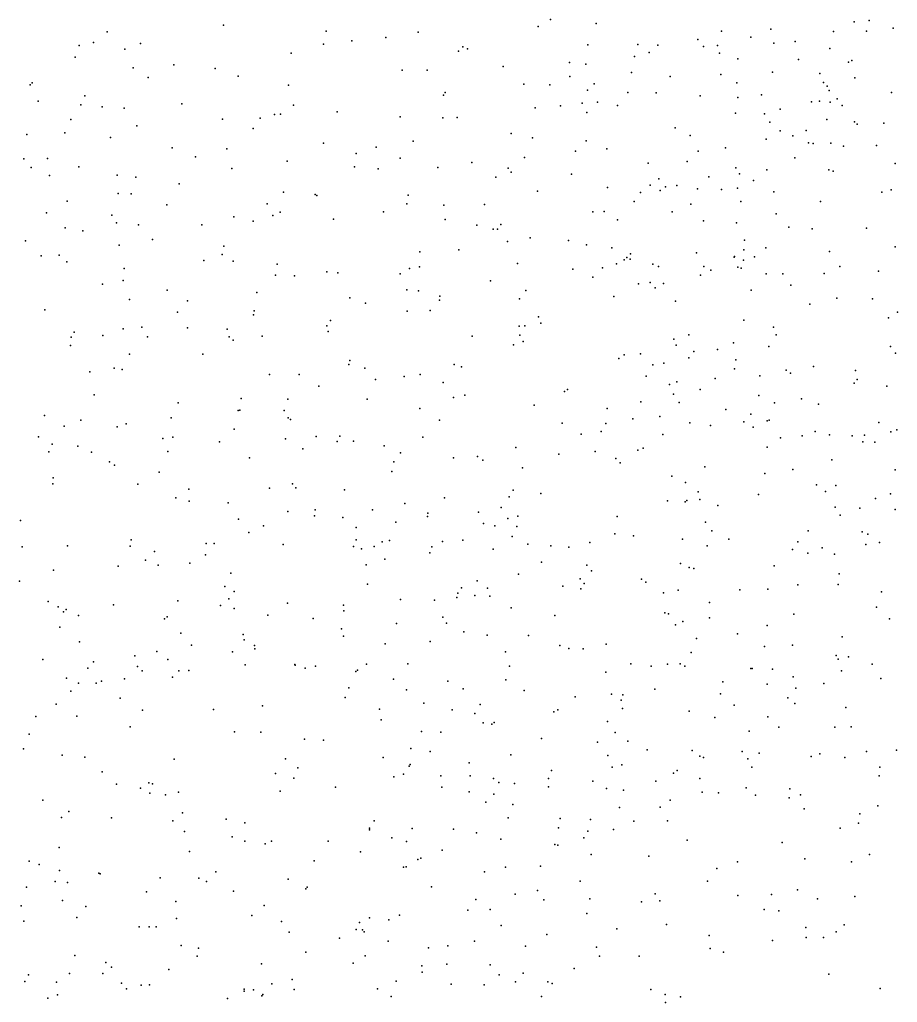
# Model space of a CAD drawing. Header units: metres. Extents: x -25 to 25, y -27.8 to 27.8.
# Drawn here: x 1.357 to 2.903, y 5.226 to 6.959 of the extents above; entities that cross this region are included whole.
import ezdxf

# ---------------------------------------------------------------- set-up
doc = ezdxf.new("R2010")
doc.units = ezdxf.units.M

msp = doc.modelspace()

# ---------------------------------------------------------------- linework, layer by layer
for p in [(1.7155, 6.9491, -27.9563), (2.2922, 6.9588, 9.8664), (2.3724, 6.952, 8.29), (2.8275, 6.9547, 5.1727), (2.8539, 6.9576, 5.4768), (1.5105, 6.9371, 11.3664), (1.897, 6.9383, 11.2387), (2.0591, 6.937, 25.9008), (2.2705, 6.9467, 5.1759), (2.5932, 6.9383, 21.4821), (2.6805, 6.9419, 6.3426), (2.791, 6.9377, 9.1426), (2.8493, 6.9384, 7.5098), (2.8963, 6.9439, 5.8368), (1.4614, 6.9131, -18.9066), (1.4864, 6.9183, 8.501), (1.5694, 6.9166, -0.6094), (1.8918, 6.9156, 8.5168), (1.9419, 6.9212, 15.231), (2.002, 6.9271, 4.4439), (2.3577, 6.9142, -9.828), (2.446, 6.9151, 25.8883), (2.4815, 6.9139, 14.4855), (2.5517, 6.9238, 6.0671), (2.5863, 6.9134, 14.9107), (2.645, 6.9278, 19.548), (2.6857, 6.9176, -6.1265), (2.7231, 6.92, -2.1855), (1.542, 6.9068, 25.9503), (1.8348, 6.9, 19.7394), (2.1298, 6.903, 21.5262), (2.1378, 6.9106, 4.7748), (2.1459, 6.9072, 8.4424), (2.4661, 6.9007, -3.3201), (2.5615, 6.9116, 7.8738), (2.5897, 6.8998, -5.1582), (2.7845, 6.9079, 6.5758), (1.4543, 6.8925, 15.5981), (1.628, 6.8794, 15.5247), (2.3255, 6.8835, 5.376), (2.3544, 6.8803, 11.2125), (2.44, 6.8938, 10.4843), (2.6223, 6.8896, -10.0648), (2.7292, 6.8888, 7.6021), (2.8176, 6.8837, -6.8545), (2.8234, 6.8865, 21.3923), (1.5568, 6.8738, 14.4153), (1.7013, 6.8724, 11.3503), (2.0309, 6.87, 19.7504), (2.0745, 6.87, -0.8084), (2.2087, 6.8761, 19.7106), (2.435, 6.8654, 19.5865), (2.5922, 6.862, 14.6309), (2.6834, 6.8661, 10.6975), (2.7666, 6.8639, 25.6976), (1.3785, 6.8474, -26.8392), (1.5829, 6.8566, -8.9541), (1.7416, 6.8592, -28.4689), (2.2453, 6.8449, 14.4731), (2.291, 6.8438, 4.3549), (2.3264, 6.8587, -2.8875), (2.3688, 6.8454, 14.9868), (2.5033, 6.8583, 4.4597), (2.6208, 6.8474, 11.2682), (2.7733, 6.8482, 4.72), (2.8286, 6.8565, -10.3215), (1.3749, 6.8436, 26.0239), (1.8304, 6.8431, 4.2478), (2.1063, 6.8306, 4.2583), (2.3573, 6.8343, 21.5517), (2.4285, 6.8304, 7.958), (2.4782, 6.83, 9.4738), (2.7799, 6.8413, 5.7673), (2.7835, 6.8338, 4.8947), (2.893, 6.8305, 6.0802), (1.3894, 6.815, 19.5166), (1.4712, 6.8246, 21.4115), (1.6425, 6.8103, 21.5533), (2.1033, 6.8258, -28.9702), (2.348, 6.8116, 9.7017), (2.375, 6.8135, 10.3135), (2.5558, 6.8247, 6.1931), (2.622, 6.8213, -3.6337), (2.6639, 6.8264, -4.9657), (2.7523, 6.8142, -4.7592), (2.7664, 6.815, 19.5252), (2.7853, 6.8131, 7.3978), (2.7972, 6.8191, 11.3454), (1.4642, 6.8085, -18.7152), (1.5021, 6.8052, 11.5503), (1.5408, 6.8026, -0.7103), (1.8163, 6.7919, -0.8338), (1.8394, 6.8079, -27.6706), (1.9161, 6.7962, 8.3737), (2.2649, 6.8034, 8.1634), (2.3097, 6.8071, 9.9436), (2.3561, 6.7951, -3.0985), (2.4101, 6.8077, 5.8673), (2.618, 6.7938, 6.3543), (2.6695, 6.793, 9.2694), (2.697, 6.8007, -6.6042), (2.8063, 6.8076, -4.2816), (1.4468, 6.783, -27.1128), (1.7139, 6.7832, -9.1924), (1.7806, 6.7853, 19.6432), (1.8054, 6.7915, -9.3868), (2.0273, 6.7872, -9.7033), (2.1026, 6.7856, 25.9376), (2.1274, 6.7861, 15.0656), (2.6784, 6.7783, 25.8039), (2.7794, 6.7829, 9.1453), (2.8277, 6.7785, 6.938), (2.8796, 6.7763, 9.0265), (1.4361, 6.7592, -25.842), (1.5633, 6.7714, -27.2946), (1.7681, 6.7667, 21.6485), (2.223, 6.7578, 5.1383), (2.512, 6.768, -2.396), (2.6966, 6.7628, -5.7945), (2.7426, 6.7633, -3.9339), (2.8327, 6.7744, -28.8405), (1.3692, 6.7561, -0.6405), (1.5168, 6.7513, 25.9421), (1.8921, 6.7413, -28.2775), (2.0503, 6.7444, -0.9432), (2.2602, 6.7507, -9.9527), (2.3552, 6.7453, 10.16), (2.5381, 6.7547, -0.9026), (2.6724, 6.748, 5.678), (2.7191, 6.7541, 5.1307), (2.747, 6.7419, 5.9736), (2.7549, 6.7403, -0.9731), (2.7861, 6.7413, 6.6645), (1.6252, 6.733, 19.5246), (1.7217, 6.7308, -1.0944), (1.9498, 6.7229, 11.4191), (1.9846, 6.7338, 19.6278), (2.3363, 6.7269, -28.8879), (2.3915, 6.7313, 5.5886), (2.5525, 6.7267, -3.4359), (2.6008, 6.7326, 7.622), (2.8088, 6.736, -10.6179), (2.8664, 6.7372, 11.4629), (1.3641, 6.7136, -0.8616), (1.4054, 6.7141, -8.9092), (1.6667, 6.7168, 14.3646), (1.8277, 6.7091, 4.4372), (2.0274, 6.7148, 4.1807), (2.1534, 6.7072, 5.0074), (2.2465, 6.7159, 14.9789), (2.4641, 6.7057, 14.8552), (2.5327, 6.7088, 25.8919), (2.7229, 6.7154, 6.5176), (1.3768, 6.6983, -1.1512), (1.4608, 6.6991, 14.3347), (1.7306, 6.6966, 8.2926), (1.9467, 6.6992, 4.624), (1.9885, 6.6956, -1.119), (2.0938, 6.6984, 21.6796), (2.2173, 6.6967, 8.0287), (2.2226, 6.6899, 11.3659), (2.6189, 6.6977, 5.8638), (2.6733, 6.6942, 7.465), (2.7827, 6.6942, -2.121), (2.7904, 6.6918, -25.6752), (2.8993, 6.7049, 19.6071), (1.409, 6.6843, 15.582), (1.5286, 6.6848, -26.2745), (1.5613, 6.6813, 11.6858), (2.1957, 6.6812, 4.2524), (2.3292, 6.6866, -0.9561), (2.4828, 6.6779, 4.3939), (2.5711, 6.6814, 21.5403), (2.6253, 6.6869, -10.322), (2.6496, 6.6755, -6.8753), (1.6377, 6.6695, -26.0801), (1.8217, 6.6547, -25.716), (2.2693, 6.6564, 19.4553), (2.3924, 6.6628, 11.3842), (2.4505, 6.654, -3.2226), (2.468, 6.6669, 9.5732), (2.4856, 6.6576, 10.3382), (2.4945, 6.6642, -25.7253), (2.5149, 6.6664, 19.3889), (2.5511, 6.6605, 9.4248), (2.5934, 6.6594, 11.4368), (2.6219, 6.6618, 6.0173), (2.6858, 6.6552, 6.1677), (2.876, 6.6548, 10.5958), (2.8924, 6.659, 21.3821), (1.44, 6.6388, -26.5289), (1.5299, 6.6524, 21.5771), (1.5532, 6.6519, 8.2498), (1.8772, 6.6506, 25.886), (1.8805, 6.6486, 19.515), (2.0413, 6.6493, -28.5438), (2.4395, 6.6379, 5.7027), (2.6278, 6.638, 4.507), (2.7682, 6.6383, -11.133), (1.6158, 6.6326, 25.863), (1.793, 6.6341, -9.7764), (1.8158, 6.6193, 21.7382), (1.9979, 6.6199, -1.3017), (2.0386, 6.6338, -25.6692), (2.1043, 6.6318, -28.1905), (2.1756, 6.6328, -1.1541), (2.3666, 6.6201, -2.7191), (2.3869, 6.6203, -28.6885), (2.5065, 6.62, 5.4944), (2.5393, 6.6337, 5.3407), (1.4039, 6.6183, -11.333), (1.5189, 6.6139, -1.4089), (1.7342, 6.6111, 19.4376), (1.7682, 6.6033, 11.6821), (1.8027, 6.6134, -25.5096), (1.9098, 6.6068, 11.5811), (2.1063, 6.6065, 19.4347), (2.4104, 6.606, 7.7404), (2.5615, 6.6042, -10.5308), (2.6898, 6.6167, 4.8744), (1.4369, 6.5916, 3.9757), (1.4681, 6.5867, 19.3455), (1.5271, 6.6004, 4.2111), (1.5658, 6.5969, -25.3405), (1.6777, 6.5973, 4.0009), (2.1621, 6.5963, -10.1569), (2.1909, 6.5894, 11.4868), (2.1987, 6.5895, 7.9108), (2.2045, 6.5974, 25.9443), (2.62, 6.6005, -5.5828), (2.712, 6.5932, 10.49), (2.7533, 6.59, 11.5997), (2.849, 6.5909, -14.8182), (1.367, 6.5687, -1.4677), (1.5909, 6.5712, 11.8949), (2.2163, 6.5678, 19.3323), (2.2561, 6.5741, 21.6558), (2.324, 6.5695, 5.3582), (2.6339, 6.5701, -6.1795), (1.532, 6.5611, -9.409), (1.7165, 6.5595, 4.4608), (2.0619, 6.5496, 14.4616), (2.1303, 6.5527, 4.1754), (2.3555, 6.5616, 14.7833), (2.4, 6.5564, 9.9037), (2.6331, 6.5532, 7.4126), (2.6717, 6.5566, 4.6584), (2.784, 6.5499, 25.7409), (2.8998, 6.558, 6.7163), (1.3946, 6.5423, 11.8496), (1.4264, 6.5434, -26.8208), (1.6811, 6.5344, 15.3412), (1.7132, 6.5445, 8.1479), (1.733, 6.5328, -11.7098), (2.4219, 6.5353, 21.5928), (2.4264, 6.5396, 4.3002), (2.4326, 6.5363, -1.1878), (2.4331, 6.5457, 10.0636), (2.5497, 6.5474, -25.4365), (2.616, 6.5402, -7.0779), (2.6166, 6.5412, 25.8401), (2.6325, 6.5345, -1.1167), (2.6514, 6.5406, -5.8706), (1.4398, 6.5316, -25.1294), (1.5408, 6.52, -10.021), (1.8101, 6.5275, -10.0904), (2.0438, 6.52, 19.3231), (2.0615, 6.5232, -26.027), (2.2338, 6.5287, -10.3641), (2.3312, 6.5186, -28.211), (2.3838, 6.521, 25.9221), (2.4083, 6.5281, -3.0381), (2.4722, 6.5277, -6.648), (2.4826, 6.5236, 7.6265), (2.5626, 6.5234, 5.0366), (2.5744, 6.5169, 10.2725), (2.6224, 6.5224, -4.9145), (2.6282, 6.5207, 9.3416), (2.8023, 6.5234, 7.0734), (2.87, 6.5153, -3.6166), (1.539, 6.4991, 8.2006), (1.8076, 6.5085, 25.8316), (1.8407, 6.5072, 19.3163), (1.8976, 6.5144, 15.1424), (1.917, 6.5124, -1.5272), (2.027, 6.5109, -27.6263), (2.1861, 6.4985, 14.5655), (2.367, 6.505, -10.7814), (2.5562, 6.5081, 19.318), (2.6724, 6.5106, -14.3576), (2.7015, 6.5108, 7.2724), (2.7745, 6.5114, -7.2712), (1.5027, 6.4924, -1.5803), (1.6162, 6.4821, 25.7842), (2.0391, 6.4827, 11.6687), (2.0595, 6.4806, 15.0104), (2.2486, 6.4815, -1.5023), (2.4473, 6.4932, -26.0053), (2.468, 6.4951, 5.2037), (2.4766, 6.4857, -14.6045), (2.4912, 6.4935, -11.089), (2.6458, 6.4816, 11.7236), (2.7156, 6.4909, 9.1346), (1.5499, 6.4653, -11.0957), (1.6526, 6.4628, 19.2397), (1.7745, 6.4775, -11.317), (1.9382, 6.4686, 4.0568), (2.0966, 6.4644, -1.5784), (2.0969, 6.4712, 7.9063), (2.2375, 6.4668, 7.8103), (2.4037, 6.4706, -1.4106), (2.7967, 6.4675, 8.9056), (2.8597, 6.4665, 11.8913), (1.4006, 6.4471, -10.2566), (1.7696, 6.4456, 4.6333), (1.9659, 6.4588, -11.6474), (2.0802, 6.4461, -11.4258), (2.5122, 6.4622, -2.557), (2.7493, 6.4569, -28.6281), (1.6347, 6.4432, -25.1749), (1.7688, 6.4385, -10.3489), (1.9044, 6.4286, 11.8127), (2.0394, 6.445, -10.5034), (2.2708, 6.435, 14.8307), (2.6331, 6.4292, -1.3184), (2.888, 6.4329, -4.4938), (2.9034, 6.4428, -10.9637), (1.539, 6.4134, -10.5115), (1.5717, 6.4169, 21.7726), (1.6521, 6.4154, 3.922), (1.7221, 6.413, 14.4482), (1.8978, 6.4188, -10.9975), (2.237, 6.4181, 5.28), (2.247, 6.4189, -27.7497), (2.2749, 6.4239, -14.3617), (2.6849, 6.4166, -4.7156), (1.4474, 6.399, 4.3836), (1.4527, 6.4079, 14.392), (1.5032, 6.402, 11.7052), (1.5819, 6.3997, 11.8744), (1.7256, 6.3994, -10.8309), (1.733, 6.3937, 21.804), (1.7837, 6.4009, -1.6939), (1.9004, 6.4088, -10.6582), (2.1543, 6.4007, 25.896), (2.238, 6.4023, 19.235), (2.5096, 6.3952, -6.1963), (2.5359, 6.4033, 21.5384), (2.6896, 6.4029, 10.2509), (1.4463, 6.3841, 8.259), (2.2267, 6.3855, -25.2616), (2.2438, 6.3913, 11.7677), (2.5138, 6.3846, -25.2311), (2.5863, 6.377, 10.0357), (2.6149, 6.3891, 4.5973), (2.6768, 6.3826, 12.1267), (2.8916, 6.3827, -1.2527), (1.5503, 6.3693, -24.9143), (1.6794, 6.3688, -27.2856), (2.4123, 6.3613, 11.8939), (2.4221, 6.3677, 5.1001), (2.4505, 6.3696, 7.6101), (2.5359, 6.3626, 11.9972), (2.5445, 6.3735, 9.8223), (2.6186, 6.3591, 9.4397), (2.8999, 6.3708, 19.5126), (1.5231, 6.3446, 19.0781), (1.5372, 6.3422, 4.5201), (1.9364, 6.351, 21.7938), (1.9386, 6.3576, 14.5347), (1.9647, 6.3446, 7.9711), (2.1223, 6.3506, -26.1757), (2.1355, 6.3467, -1.78), (2.4725, 6.3504, -7.1419), (2.4917, 6.3531, 19.2895), (2.6165, 6.3434, 12.3551), (2.7554, 6.3472, -2.2761), (1.4802, 6.338, 25.7095), (1.7966, 6.3332, 8.1022), (1.8489, 6.3334, 3.9919), (1.9837, 6.3241, -1.8184), (2.0344, 6.3299, -25.1886), (2.0623, 6.3331, 14.945), (2.4606, 6.33, -1.7148), (2.5824, 6.3262, -1.5829), (2.661, 6.3307, -10.9966), (2.7076, 6.3406, 9.0545), (2.7153, 6.3356, 21.3954), (2.8298, 6.3403, -25.1086), (2.8324, 6.3244, 10.2119), (1.8839, 6.3124, 19.1408), (2.1029, 6.3188, 14.6715), (2.322, 6.307, 4.2028), (2.502, 6.3154, 4.2908), (2.5145, 6.3203, 12.1549), (2.5556, 6.307, -2.9498), (2.8275, 6.3177, -25.9225), (2.8847, 6.3125, 7.1422), (1.4878, 6.2971, -1.7872), (1.7469, 6.2906, -26.4196), (1.8293, 6.2899, 11.8596), (1.9689, 6.2898, -27.4295), (2.1214, 6.2925, 21.7446), (2.1411, 6.2966, 5.1086), (2.3167, 6.3034, -6.61), (2.5086, 6.2986, 4.9135), (2.6593, 6.296, 19.3646), (2.7343, 6.29, 12.5466), (1.6361, 6.2835, 11.7306), (2.062, 6.2734, 11.8771), (2.2631, 6.2789, 11.915), (2.3919, 6.2732, -11.1614), (2.4512, 6.2852, -5.8769), (2.5187, 6.2837, 25.8069), (2.6871, 6.2833, -14.7183), (2.7642, 6.281, 8.8254), (1.4004, 6.2606, -24.0729), (1.6236, 6.257, -26.6095), (1.7419, 6.2694, 14.5532), (1.7443, 6.2705, 15.2177), (1.8225, 6.2695, -14.4921), (1.8297, 6.2569, -14.2479), (2.4373, 6.255, -5.4642), (2.4846, 6.259, -5.1868), (2.6013, 6.2717, 9.6076), (2.6449, 6.263, 9.2564), (1.435, 6.2419, 15.3889), (1.4641, 6.2528, -11.896), (1.5286, 6.2411, -24.4488), (1.5443, 6.2461, 11.295), (1.8338, 6.254, -25.0058), (2.0962, 6.2525, -11.6259), (2.3128, 6.2473, 7.7241), (2.3897, 6.2467, 12.029), (2.5379, 6.2482, -1.8359), (2.574, 6.2433, 4.6276), (2.6328, 6.2497, 7.4677), (2.6492, 6.2403, -26.0819), (2.6739, 6.2517, -7.4347), (2.6777, 6.2525, -2.563), (2.8709, 6.2484, -3.3694), (1.3898, 6.2232, 18.907), (1.609, 6.2202, 25.5783), (1.6263, 6.2228, 4.6227), (1.7346, 6.237, -11.8142), (1.879, 6.224, 25.7076), (1.9208, 6.2244, -14.6924), (2.0673, 6.2228, -1.9802), (2.3459, 6.2279, -6.2792), (2.3816, 6.2324, 21.586), (2.4902, 6.2271, -28.0116), (2.6974, 6.2217, -24.9828), (2.7359, 6.225, -14.4515), (2.7585, 6.2327, 10.0155), (2.7839, 6.2268, 21.2674), (2.8238, 6.2251, 19.4545), (2.8456, 6.2261, -4.4812), (2.8918, 6.2321, 26.8411), (2.9024, 6.2359, 26.1505), (1.4135, 6.2105, 25.5634), (1.4588, 6.2069, 21.9022), (1.7089, 6.2142, 19.075), (1.825, 6.2197, 4.7952), (1.916, 6.2149, 8.053), (1.9451, 6.2157, 4.9152), (1.9988, 6.2074, 19.1754), (2.2312, 6.2042, -2.0153), (2.4553, 6.2032, 7.6433), (2.6738, 6.2048, 9.7566), (2.8428, 6.2145, -1.4717), (2.864, 6.2141, 21.0215), (1.4078, 6.197, 4.5077), (1.4831, 6.1964, 3.8029), (1.6175, 6.1975, 8.2855), (1.7615, 6.1861, -24.7279), (1.8555, 6.2019, 14.6547), (2.0276, 6.195, 4.0659), (2.121, 6.1864, 7.8844), (2.1635, 6.1888, 25.7838), (2.307, 6.1926, -6.972), (2.3707, 6.1972, -14.0964), (2.4463, 6.1998, 19.2879), (1.5151, 6.179, -14.4433), (1.5238, 6.1736, 11.1513), (2.0159, 6.1792, 14.8046), (2.1727, 6.1819, 19.2207), (2.2425, 6.1686, 5.1722), (2.4074, 6.1851, -27.7425), (2.415, 6.1774, 4.9904), (2.564, 6.1702, -10.86), (2.7881, 6.1826, 26.5321), (1.4158, 6.1509, -23.8006), (1.6026, 6.1608, -14.1952), (2.0127, 6.1624, -26.4024), (2.5061, 6.1539, 12.3562), (2.67, 6.1585, 9.0045), (2.7192, 6.1657, -1.7819), (2.8997, 6.1651, 7.2714), (1.4152, 6.1402, 8.4006), (1.5648, 6.1396, -24.2378), (1.8373, 6.1406, -27.195), (2.5301, 6.1429, 4.7361), (2.7612, 6.1389, 9.8666), (2.7951, 6.1374, 26.2135), (1.6549, 6.1312, -1.9324), (1.797, 6.1329, 8.1802), (1.8434, 6.1333, -2.009), (1.929, 6.1301, -11.6693), (2.2194, 6.1176, -6.5207), (2.2263, 6.1291, -6.7585), (2.2752, 6.1231, -24.8475), (2.5525, 6.1264, -24.8338), (2.6589, 6.1215, -4.6514), (2.7766, 6.1271, 7.3995), (2.8913, 6.1227, -1.5875), (1.6319, 6.1159, 11.3999), (1.655, 6.1096, 3.846), (1.7242, 6.1068, 11.5589), (2.0355, 6.1056, -27.2681), (2.105, 6.116, 21.788), (2.2051, 6.0989, -2.1304), (2.4982, 6.1104, 21.501), (2.5296, 6.1088, 4.3958), (2.5323, 6.1112, -2.0322), (2.5554, 6.1128, -26.2309), (2.5869, 6.1024, 7.5654), (2.7941, 6.0994, 26.7947), (2.8651, 6.1144, -10.7437), (1.8289, 6.0918, 11.671), (1.8759, 6.084, 4.8742), (1.8776, 6.0947, 14.9033), (1.9781, 6.0947, -13.8823), (2.0752, 6.0828, 8.9128), (2.0758, 6.0889, 5.0674), (2.165, 6.0902, -11.0961), (2.2345, 6.0836, -5.9388), (2.4095, 6.0827, 12.1867), (2.8029, 6.0849, -2.7766), (2.8371, 6.0974, -3.0778), (2.8993, 6.0953, -7.6409), (1.3579, 6.0755, 10.8843), (1.7423, 6.0781, 15.1459), (1.7862, 6.0666, -26.9083), (1.9261, 6.0808, -26.5778), (2.0197, 6.0728, 9.0605), (2.1742, 6.0702, 8.7754), (2.1937, 6.0662, -13.8912), (2.2167, 6.0792, 8.9869), (2.2325, 6.0652, -5.6034), (2.5653, 6.0731, -7.4135), (1.7604, 6.0547, -14.7486), (1.9493, 6.0635, 4.0377), (2.2245, 6.0473, 25.6979), (2.4057, 6.0524, -27.5083), (2.4386, 6.0488, 8.9258), (2.5764, 6.0577, 25.7175), (2.7462, 6.0575, 25.7025), (2.8415, 6.056, -1.7919), (2.8512, 6.0517, -2.5735), (1.4411, 6.0308, 14.6385), (1.5514, 6.0305, -14.6048), (1.5531, 6.0414, 25.3571), (1.6853, 6.0351, -11.711), (1.6996, 6.0352, 25.4256), (1.821, 6.0335, 8.9963), (1.9451, 6.03, 8.7063), (1.9493, 6.0417, 21.9127), (1.9813, 6.0302, 19.2283), (1.9953, 6.0381, 25.6233), (2.0083, 6.0404, -11.2559), (2.1019, 6.0388, 8.6365), (2.1373, 6.041, -26.5266), (2.2522, 6.0341, 11.9097), (2.2929, 6.0313, 21.6693), (2.3614, 6.0372, 9.1132), (2.5248, 6.043, 9.205), (2.5685, 6.031, 19.3326), (2.6066, 6.0427, 8.8712), (2.7279, 6.0379, 26.6277), (2.848, 6.0337, 26.9301), (2.8719, 6.0372, 25.8024), (1.3609, 6.0292, 4.3748), (1.5941, 6.0213, 22.0461), (1.6842, 6.0151, 14.7698), (1.9591, 6.0256, -2.1597), (2.0793, 6.0188, 8.0175), (2.0831, 6.0291, 4.129), (2.1913, 6.0253, 9.2435), (2.3243, 6.0288, 8.6493), (2.7189, 6.0246, 26.4278), (2.7459, 6.0182, -26.1944), (2.7708, 6.0275, 21.0482), (2.7924, 6.0163, 8.7116), (1.5299, 5.9954, -2.0417), (1.5783, 6.0059, 15.2223), (1.6004, 5.997, 8.4612), (1.6562, 6.0008, -23.973), (1.9671, 5.9974, 8.5277), (2.0003, 6.0078, -24.5161), (2.276, 6.0022, 4.2304), (2.3564, 5.9969, -14.7274), (2.5213, 5.9997, 8.6867), (2.6862, 5.9961, -14.7066), (1.4163, 5.9881, 18.7799), (1.7286, 5.983, 14.9157), (2.2356, 5.9814, 7.8902), (2.3645, 5.9869, -26.489), (2.5364, 5.9928, -27.6996), (2.5446, 5.9913, 12.2884), (2.8007, 5.9819, 20.8521), (1.3565, 5.9687, -2.0644), (1.9698, 5.9635, 4.9808), (2.1629, 5.9696, 11.7717), (2.3444, 5.9731, -10.7657), (2.3513, 5.9646, -5.1747), (2.4522, 5.9722, -2.2005), (2.4602, 5.9669, 4.8279), (2.728, 5.9626, -24.7154), (2.799, 5.9628, 25.9423), (1.7181, 5.9596, 8.7988), (1.7344, 5.9508, 22.0533), (2.1286, 5.9475, 21.8347), (2.1351, 5.9571, -26.9207), (2.1589, 5.9434, 8.4335), (2.1809, 5.9567, 19.294), (2.3136, 5.9598, 8.498), (2.3458, 5.9552, -27.2308), (2.4911, 5.9484, -14.0738), (2.5169, 5.9529, 4.5149), (2.6259, 5.9537, -10.648), (2.6752, 5.9549, 12.4052), (2.8752, 5.9497, -4.4408), (1.407, 5.9328, 4.2053), (1.522, 5.9268, 10.9987), (1.6352, 5.9343, 25.2748), (1.7107, 5.9261, 9.1637), (1.7249, 5.9375, 11.3972), (1.8283, 5.9299, 11.5121), (1.9274, 5.9264, 9.356), (2.0276, 5.9364, -11.0166), (2.0877, 5.9355, -5.721), (2.1271, 5.94, -6.6896), (2.1851, 5.9423, 5.0572), (2.5725, 5.9314, 9.4015), (1.4246, 5.9237, 22.146), (1.4338, 5.9146, 15.2349), (1.4384, 5.9188, 4.4858), (1.4604, 5.9083, 8.5764), (1.7345, 5.9206, -23.7219), (1.7938, 5.9088, 25.3299), (1.9281, 5.9163, -14.7875), (2.2227, 5.9215, 9.3857), (2.4939, 5.9129, 4.6728), (2.4998, 5.9109, 25.6261), (2.7209, 5.9105, 26.1638), (2.8668, 5.9228, -1.9375), (1.6115, 5.9025, 8.6995), (1.6165, 5.9057, 9.0157), (1.8738, 5.9029, 19.2616), (2.0207, 5.894, 11.6092), (2.1025, 5.9054, 8.2284), (2.1087, 5.895, -5.4958), (2.2997, 5.9081, -7.1437), (2.5123, 5.8916, 8.4746), (2.5255, 5.8979, 7.6657), (2.5724, 5.9039, -4.7678), (2.6739, 5.8909, 8.5981), (2.8897, 5.9026, 20.459), (1.4272, 5.8874, 3.7254), (1.6404, 5.8771, 15.038), (1.7507, 5.8747, 3.9476), (1.9235, 5.8848, -23.9827), (2.1393, 5.8794, -2.3098), (2.1803, 5.8736, 25.5508), (2.6219, 5.8758, -24.8971), (1.462, 5.8618, -11.6937), (1.7523, 5.8655, 9.3523), (1.927, 5.872, 4.0868), (2.0008, 5.8585, 9.4738), (2.0802, 5.8626, 4.1872), (2.2532, 5.873, -24.2613), (2.3905, 5.858, -2.2878), (2.5492, 5.8676, -27.3337), (2.8061, 5.8706, 19.3908), (1.5981, 5.8448, 3.8167), (1.6593, 5.8558, 4.7613), (1.7314, 5.8444, -11.4049), (1.7703, 5.8555, 26.5954), (1.7707, 5.8493, 26.7632), (2.2125, 5.8441, 8.028), (2.3088, 5.8554, 8.289), (2.3242, 5.8499, 11.8291), (2.3496, 5.8497, 19.323), (2.54, 5.8431, 12.1626), (2.6691, 5.8537, 26.3455), (2.7188, 5.856, 26.7213), (1.3973, 5.8309, 18.7848), (1.4868, 5.8268, 4.0915), (1.5592, 5.8371, 26.5815), (1.6177, 5.8308, 11.1763), (1.8417, 5.822, 26.4219), (1.9676, 5.8225, 26.6827), (2.0404, 5.8231, -6.0186), (2.4335, 5.8228, 7.7709), (2.4985, 5.8223, -26.8209), (2.5207, 5.8231, 9.5058), (2.7955, 5.838, -27.9085), (2.7991, 5.8314, 20.7231), (2.8176, 5.8355, 12.4652), (2.8588, 5.8222, 8.5301), (1.4766, 5.8153, 8.8863), (1.5641, 5.8182, 9.2205), (1.5726, 5.8109, -14.3001), (1.6371, 5.8108, -13.8445), (1.6548, 5.8113, -2.4039), (1.7542, 5.8214, 25.208), (1.842, 5.8209, 9.4824), (1.8598, 5.8155, 22.097), (1.878, 5.8188, -11.1071), (1.9492, 5.8097, -2.4486), (1.9519, 5.8119, 26.5296), (2.22, 5.8187, 11.7037), (2.3895, 5.8084, -10.6381), (2.4694, 5.819, -7.3486), (2.5291, 5.819, -27.0846), (2.6454, 5.8149, -7.5053), (2.6476, 5.8149, -14.481), (2.6835, 5.8136, 25.8234), (2.8049, 5.8106, 26.9205), (1.4391, 5.7978, 26.7587), (1.4601, 5.7887, -23.6312), (1.4912, 5.7888, 15.065), (1.5009, 5.7923, 4.3287), (1.541, 5.7966, 26.4086), (1.626, 5.7993, 19.1334), (2.0154, 5.7959, 4.9889), (2.1109, 5.7925, -23.8477), (2.2136, 5.7946, 5.0186), (2.5959, 5.7914, -24.3775), (2.6739, 5.787, 8.4542), (2.7197, 5.8, 21.0127), (2.7741, 5.7884, 9.888), (2.8745, 5.7973, -26.4075), (1.4467, 5.7749, 14.856), (1.9364, 5.7805, -13.6436), (2.0382, 5.777, -6.2386), (2.1379, 5.7792, -2.4339), (2.2454, 5.7763, 21.7312), (2.4759, 5.7782, 8.2794), (2.5919, 5.77, -2.2681), (2.7243, 5.78, -27.5479), (1.5336, 5.7625, 26.9372), (1.93, 5.7638, 11.4821), (2.0691, 5.7537, 25.3156), (2.3354, 5.7649, -14.764), (2.3997, 5.7693, 25.6267), (2.4165, 5.7588, 4.8097), (2.4196, 5.7685, -24.8468), (2.7104, 5.7628, 12.3249), (2.7229, 5.7529, -25.2728), (1.4211, 5.752, 22.331), (1.5729, 5.7414, -2.5468), (1.6981, 5.7428, 9.4792), (1.7845, 5.7487, 27.0291), (1.9909, 5.743, 26.9658), (2.1185, 5.7418, 11.5795), (2.1589, 5.7354, -5.2444), (2.1681, 5.7511, 19.3803), (2.2979, 5.7383, 25.488), (2.3053, 5.7421, 4.3475), (2.4191, 5.7445, -25.0575), (2.5363, 5.7395, -24.0027), (2.6159, 5.7504, 7.5904), (2.8124, 5.7458, 10.161), (1.3848, 5.7303, -2.4848), (1.4573, 5.7306, 18.9395), (1.9937, 5.7245, 25.1509), (2.1734, 5.719, -7.001), (2.1931, 5.7197, 9.6029), (2.3924, 5.7211, -2.3639), (2.5815, 5.7282, 21.2516), (2.6751, 5.7294, 9.6678), (1.5513, 5.7117, 9.3766), (1.7351, 5.7033, -2.6563), (1.7815, 5.7026, 22.2554), (2.0646, 5.704, -2.5621), (2.099, 5.7028, -14.3516), (2.1889, 5.7165, 26.7144), (2.4058, 5.7022, -23.8306), (2.6423, 5.7045, 26.546), (2.6947, 5.7115, -14.7481), (2.793, 5.7114, -27.3292), (2.8222, 5.7122, 10.3335), (1.373, 5.6991, 9.0241), (1.8587, 5.6904, -23.5886), (1.8921, 5.6882, 4.9073), (2.2764, 5.6916, -2.4644), (2.3752, 5.6848, 21.5472), (2.4283, 5.6866, 9.6065), (1.3631, 5.6729, 10.7476), (2.046, 5.6737, -10.7886), (2.0803, 5.6687, -14.066), (2.4626, 5.6713, 25.7744), (2.5417, 5.6705, 26.0932), (2.6299, 5.6687, -4.7087), (2.8489, 5.6682, -4.4243), (2.9021, 5.6709, 8.5123), (1.4316, 5.6622, 26.2344), (1.4716, 5.6583, -2.6935), (1.6289, 5.655, 27.1404), (1.8251, 5.6555, 26.1199), (1.9973, 5.6581, 9.6584), (2.149, 5.6484, -23.6667), (2.2222, 5.6624, 26.4034), (2.3931, 5.6616, -4.9964), (2.5555, 5.6601, 26.271), (2.5618, 5.6576, 10.2812), (2.6397, 5.6554, 9.9204), (2.6601, 5.6653, 8.3087), (2.7515, 5.6596, 26.825), (2.7667, 5.6642, 10.577), (2.8111, 5.658, 20.6052), (1.5019, 5.6325, 22.47), (1.8465, 5.6399, 27.1706), (2.0429, 5.6429, 22.0738), (2.0447, 5.6457, 27.1138), (2.2941, 5.6352, 25.6356), (2.4009, 5.6411, 11.8015), (2.418, 5.6447, -24.5507), (2.5155, 5.635, 9.7326), (2.6468, 5.6409, 21.1148), (2.8727, 5.6409, 26.9758), (1.8076, 5.6299, 19.3447), (1.8396, 5.6212, 24.9662), (2.0162, 5.6236, 26.0789), (2.033, 5.6287, -2.7646), (2.099, 5.6253, -13.7524), (2.1503, 5.6256, 4.9782), (2.1917, 5.6208, 21.8178), (2.2008, 5.6137, 25.496), (2.2884, 5.6207, 19.4004), (2.3668, 5.616, 26.6595), (2.4779, 5.6161, -14.5936), (2.5086, 5.6305, 10.5446), (2.5554, 5.6208, 8.1886), (2.8716, 5.6254, 10.6879), (1.5274, 5.6107, 9.5288), (1.5695, 5.6037, 4.3277), (1.5844, 5.6135, 4.1555), (1.5906, 5.6115, -11.3196), (1.6367, 5.5966, 19.2258), (1.8156, 5.5984, -10.9869), (1.9129, 5.6056, 4.1176), (2.1006, 5.6056, 25.0914), (2.1488, 5.5976, 9.7187), (2.2289, 5.6122, 27.0499), (2.2884, 5.606, 25.8631), (2.391, 5.6032, 4.5377), (2.4207, 5.6002, 26.1679), (2.5593, 5.597, 12.0361), (2.6371, 5.6042, 10.7199), (2.7138, 5.6025, 20.9419), (1.3971, 5.5828, -2.8278), (1.5857, 5.5949, 26.0748), (1.6133, 5.5921, 4.7438), (2.178, 5.5793, 25.2245), (2.192, 5.5932, 25.9894), (2.5029, 5.5828, 26.5148), (2.5883, 5.5958, 7.6189), (2.6535, 5.5915, 19.2915), (2.7129, 5.5869, -2.3263), (2.7328, 5.592, 12.2775), (1.443, 5.5627, 27.1935), (2.2256, 5.5748, 4.3471), (2.4135, 5.5699, 4.756), (2.4854, 5.5704, -2.4519), (2.7392, 5.5671, -7.5294), (2.8689, 5.5727, -10.546), (1.4304, 5.5519, 22.6214), (1.5183, 5.5517, 19.0903), (1.6263, 5.5465, 9.6986), (1.6436, 5.5603, 22.5378), (1.7206, 5.5492, -2.9405), (1.9811, 5.5461, -6.5992), (2.2176, 5.5518, 11.5994), (2.3092, 5.5502, -10.6043), (2.3627, 5.5488, 10.2562), (2.439, 5.5455, 8.0079), (2.4981, 5.5462, 10.7525), (2.8373, 5.5586, 19.2543), (1.6469, 5.5277, 27.2902), (1.7533, 5.5425, 3.9812), (1.9729, 5.5303, 25.8253), (1.9731, 5.5335, 11.4465), (2.0483, 5.5326, 4.2276), (2.1214, 5.5317, 27.2067), (2.3063, 5.5338, -2.644), (2.3577, 5.5279, -7.2518), (2.4033, 5.531, -25.3651), (2.8027, 5.5332, -25.4877), (2.8348, 5.5424, 8.3717), (1.7313, 5.5179, 11.2939), (1.7536, 5.5105, 25.9047), (1.8005, 5.5105, 27.3148), (1.9003, 5.5103, -5.7643), (2.0123, 5.5162, 4.9487), (2.1618, 5.525, -24.9893), (2.2045, 5.5141, -2.7782), (2.351, 5.516, 27.0701), (2.5332, 5.5121, 21.2854), (1.4264, 5.4993, 18.93), (1.7893, 5.5058, -23.6728), (2.0382, 5.5096, 24.8353), (2.1014, 5.4944, 22.0701), (2.2997, 5.5045, 10.4531), (2.3051, 5.5034, 9.8535), (2.7003, 5.5078, 8.2184), (1.3731, 5.4753, 9.5777), (1.656, 5.4919, 22.71), (1.8754, 5.4758, -3.0153), (1.9573, 5.4917, 9.818), (2.0585, 5.4781, 19.4464), (2.0634, 5.4805, -5.2774), (2.3638, 5.4868, 21.543), (2.4655, 5.4837, 11.8624), (2.7405, 5.4794, 7.414), (2.8545, 5.487, 20.4623), (1.3909, 5.4694, -3.0295), (1.4267, 5.4589, -23.8791), (2.0332, 5.4644, 25.5698), (2.0377, 5.4653, 22.2972), (2.2127, 5.4643, -24.6322), (2.2742, 5.4663, -23.6538), (2.5851, 5.462, -4.7328), (2.6217, 5.4737, 26.7646), (2.8225, 5.4742, 10.9125), (1.4958, 5.4542, 9.7506), (1.4982, 5.4525, 25.9562), (1.6043, 5.4457, 4.1338), (1.6725, 5.445, 24.8424), (1.7025, 5.4565, 9.856), (1.8298, 5.4436, 24.7788), (2.1755, 5.4566, -7.0712), (1.3684, 5.4295, 3.4021), (1.4189, 5.4394, 22.7961), (1.4409, 5.4376, 10.8518), (1.6858, 5.439, 4.7884), (1.8609, 5.4263, 4.0656), (1.8635, 5.429, 19.3864), (2.0821, 5.4297, 9.9643), (2.2693, 5.4234, 4.4495), (2.3442, 5.4397, 10.7583), (2.5691, 5.4399, 12.011), (2.7273, 5.4243, -23.9636), (1.5802, 5.4208, 22.8533), (1.7332, 5.4222, -3.0824), (2.1603, 5.4076, 27.2961), (2.2301, 5.4171, 19.4081), (2.2806, 5.4068, 21.7048), (2.3615, 5.4089, -2.7356), (2.4767, 5.4174, -2.6032), (2.6223, 5.4144, -10.5391), (2.6819, 5.4162, 20.9448), (2.7626, 5.4087, 26.7402), (2.8284, 5.4129, 12.3007), (1.3589, 5.3961, -3.1911), (1.4319, 5.4055, 24.9401), (1.4734, 5.395, 3.5594), (1.6316, 5.4038, 3.6471), (1.7872, 5.3969, 25.6941), (2.1466, 5.3886, 25.0208), (2.1856, 5.3901, 10.5601), (2.4527, 5.4033, 19.3167), (2.485, 5.4054, 26.9933), (2.6688, 5.3897, 12.148), (1.4572, 5.3756, 9.9099), (1.6327, 5.3743, -11.1421), (1.7658, 5.3794, 27.4061), (1.9729, 5.3753, 22.6147), (2.007, 5.3715, -25.0378), (2.0259, 5.3801, -23.6232), (2.3562, 5.3827, 4.8293), (2.6943, 5.3874, -4.5397), (1.3636, 5.3694, 27.5134), (1.5669, 5.3592, 3.3741), (1.5845, 5.3596, 4.4127), (1.5971, 5.3595, 4.6374), (1.818, 5.3689, 22.8803), (1.9494, 5.3544, 10.1528), (1.9555, 5.3671, 11.448), (1.9609, 5.3539, -10.8016), (2.2054, 5.3618, 21.8875), (2.4091, 5.3557, -24.2931), (2.4965, 5.3636, 10.9579), (2.7419, 5.358, 20.6951), (2.8098, 5.3627, -2.5208), (1.8317, 5.3498, 4.8671), (1.9202, 5.3393, -6.3996), (1.9634, 5.3503, -5.4665), (2.2856, 5.3461, -25.452), (2.5716, 5.3442, 7.5723), (2.743, 5.3403, 11.0384), (2.773, 5.3408, -4.3293), (2.7958, 5.3508, -7.5172), (1.6412, 5.3266, 25.7114), (1.6718, 5.3216, 10.1285), (2.0059, 5.3341, 25.3047), (2.0769, 5.3221, 25.156), (2.111, 5.326, 4.957), (2.1579, 5.3338, 22.0558), (2.2478, 5.3251, -10.6319), (2.3729, 5.3232, -4.9644), (2.5738, 5.3209, -25.5662), (2.6836, 5.335, 7.3701), (1.4536, 5.3089, -25.3891), (1.6696, 5.3078, 11.2829), (1.8607, 5.3147, -23.7698), (1.9655, 5.3082, 24.6334), (2.3787, 5.3074, 21.4758), (2.4485, 5.3079, -23.6658), (2.5969, 5.3146, 26.9052), (1.5084, 5.2964, 27.5782), (1.5184, 5.2884, 3.675), (1.7825, 5.2943, 24.6511), (1.9445, 5.2951, 22.9531), (2.0652, 5.2904, 22.7381), (2.1095, 5.2937, 22.3665), (2.1855, 5.2925, 11.5853), (2.3338, 5.2856, 27.2787), (1.3718, 5.2745, 18.8252), (1.4445, 5.277, 3.0084), (1.5033, 5.2772, 24.8054), (1.6193, 5.2841, 3.2053), (2.0661, 5.2797, -24.6501), (2.2017, 5.2745, 4.4316), (2.2441, 5.2777, 10.8438), (2.7824, 5.2759, 19.1176), (1.3655, 5.2632, 3.2804), (1.4217, 5.2617, 10.891), (1.5359, 5.2602, -25.6728), (1.545, 5.2503, 19.0646), (1.5706, 5.2562, 23.0636), (1.5854, 5.2569, 3.878), (1.8008, 5.2588, 10.3024), (1.8369, 5.2664, 11.4157), (1.9872, 5.2501, 10.5183), (2.02, 5.2637, -25.4854), (2.1171, 5.2585, 19.3776), (2.1749, 5.2569, 27.3847), (2.2303, 5.2622, -24.3914), (2.2874, 5.2625, 19.343), (2.2951, 5.2593, -2.9371), (2.8734, 5.2506, 26.7931), (1.406, 5.2338, 3.4463), (1.4231, 5.2393, 25.795), (1.7228, 5.233, -23.9143), (1.7522, 5.2462, 25.518), (1.7523, 5.2494, -10.9921), (1.7688, 5.248, 27.5072), (1.7835, 5.2374, 23.1312), (1.7849, 5.2399, -24.9173), (1.8401, 5.2491, -25.6324), (2.0112, 5.2363, 4.2468), (2.2763, 5.2366, 21.741), (2.4687, 5.2489, -7.3467), (2.4943, 5.2403, 7.6624), (2.5215, 5.236, 21.1452), (2.4947, 5.2262, 27.1347)]:
    msp.add_point(p)

doc.saveas('drawing.dxf')
